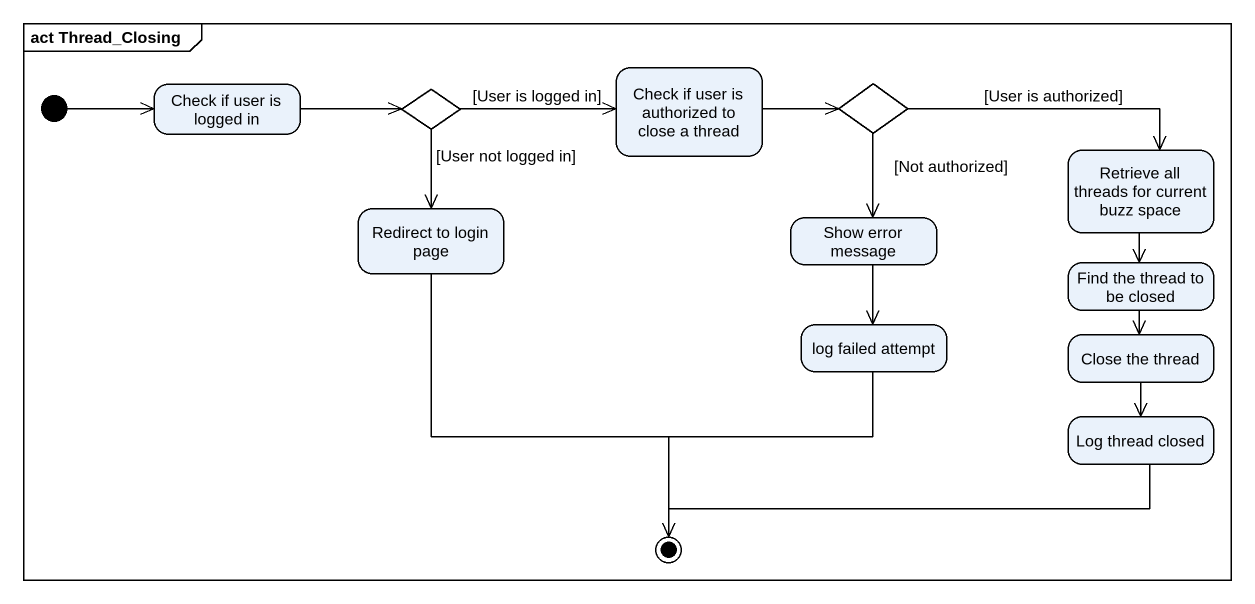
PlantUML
@startuml
mainframe act Thread_Closing
hide empty description
state "Check if user is logged in" as Check_if_user_is_logged_in
state choice1 <<choice>>
state "Check if user is authorized to close a thread" as Check_if_user_is_authorized
state choice2 <<choice>>
state "Retrieve all threads for current buzz space" as Retrieve_all_threads_for
state "Redirect to login page" as Redirect_to_login_page
state "Show error message" as Show_error_message
state "Find the thread to be closed" as Find_the_thread_to_be_closed
state "log failed attempt" as log_failed_attempt
state "Close the thread" as Close_the_thread
state "Log thread closed" as Log_thread_closed
[*] -right-> Check_if_user_is_logged_in
Check_if_user_is_logged_in -right-> choice1
choice1 -right-> Check_if_user_is_authorized : [User is logged in]
choice1 --> Redirect_to_login_page : [User not logged in]
Check_if_user_is_authorized -right-> choice2
choice2 -right-> Retrieve_all_threads_for : [User is authorized]
choice2 --> Show_error_message : [Not authorized]
Retrieve_all_threads_for --> Find_the_thread_to_be_closed
Show_error_message --> log_failed_attempt
Find_the_thread_to_be_closed --> Close_the_thread
Close_the_thread --> Log_thread_closed
Redirect_to_login_page --> [*]
log_failed_attempt --> [*]
Log_thread_closed -left-> [*]
@enduml
